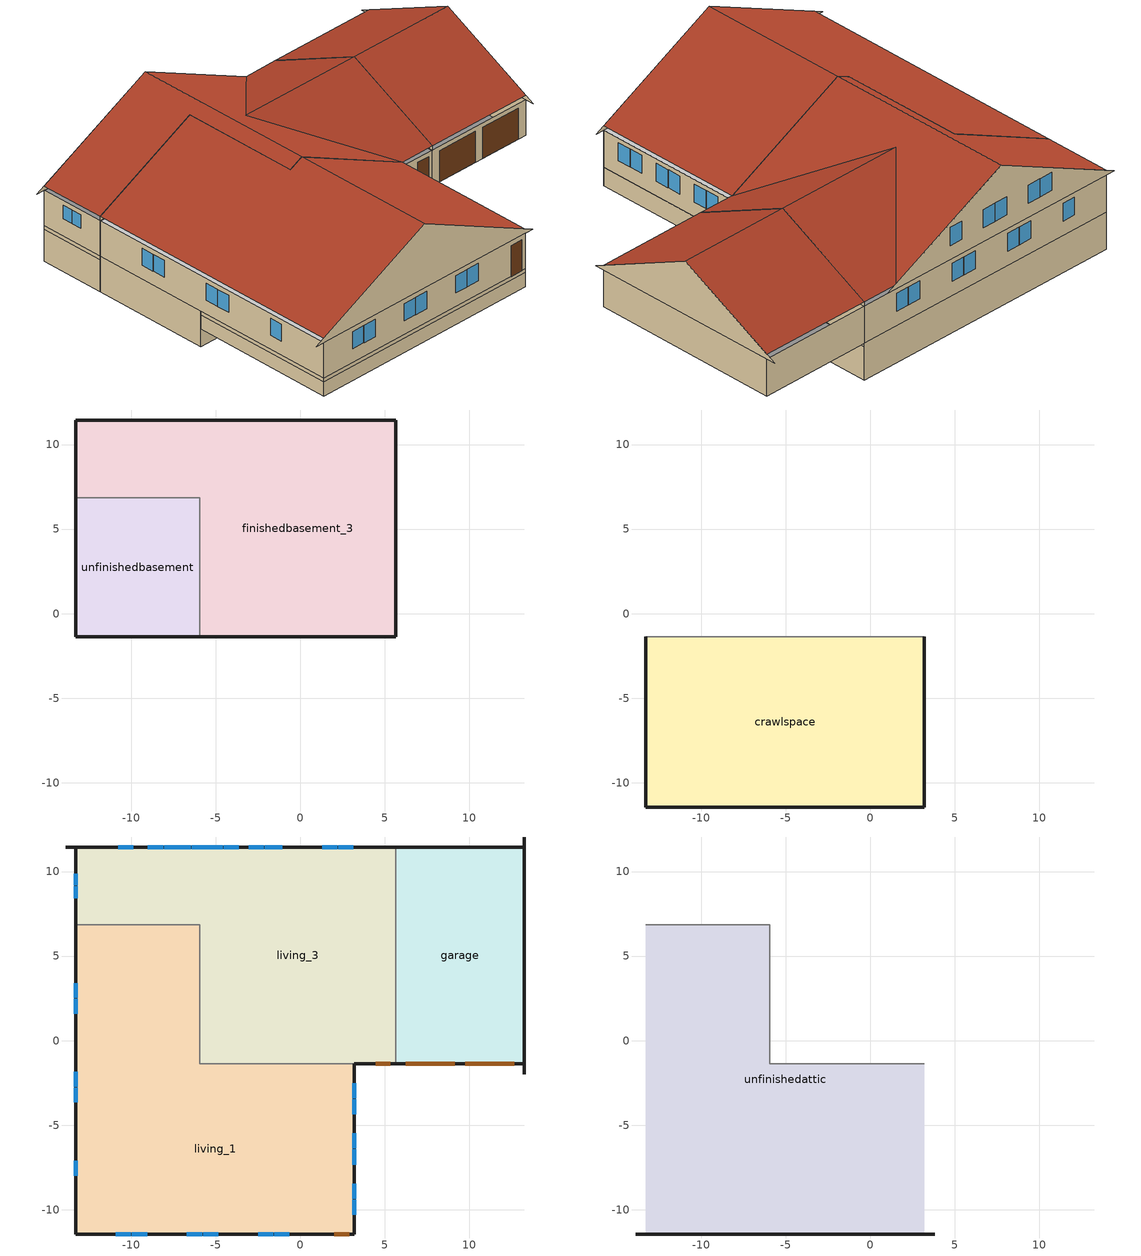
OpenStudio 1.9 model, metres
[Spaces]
finishedbasement_3
 floor ground: 5.64,11.43 5.64,-1.37 -5.94,-1.37 -5.94,6.86 -13.26,6.86 -13.26,11.43 z-2.44
 wall outside: 5.64,-1.37 5.64,11.43 -13.26,11.43 -13.26,6.86 z-0.23:0
 wall to unfinishedbasement: -5.94,-1.37 -5.94,6.86 -13.26,6.86 z-2.44:0
 wall ground: 3.2,-1.37 5.64,-1.37 5.64,11.43 -13.26,11.43 -13.26,6.86 z-2.44:0; -5.94,-1.37 3.2,-1.37 z-2.44:-1.22
 wall to crawlspace: 3.2,-1.37 -5.94,-1.37 z-1.22:0
unfinishedbasement
 floor ground: -5.94,6.86 -5.94,-1.37 -13.26,-1.37 -13.26,6.86 z-2.44
 wall outside: -13.26,6.86 -13.26,-1.37 z-0.23:0
 wall ground: -13.26,6.86 -13.26,-1.37 z-2.44:0; -13.26,-1.37 -5.94,-1.37 z-2.44:-1.22
 wall to crawlspace: -5.94,-1.37 -13.26,-1.37 z-1.22:0
crawlspace
 floor ground: 3.2,-1.37 3.2,-11.43 -13.26,-11.43 -13.26,-1.37 z-1.22
 wall outside: -13.26,-1.37 -13.26,-11.43 3.2,-11.43 3.2,-1.37 z-0.23:0
 wall ground: -13.26,-1.37 -13.26,-11.43 3.2,-11.43 3.2,-1.37 z-1.22:0
garage
 floor ground: 13.26,11.43 13.26,-1.37 5.64,-1.37 5.64,11.43 z0
 wall outside: 5.64,-1.37 13.26,-1.37 13.26,11.43 5.64,11.43 z0:2.44; 13.26,5.03,5.94 13.26,-1.98,2.44 13.26,12.04,2.44
 wall to living_3: 5.64,11.43 5.64,-1.37 z0:2.44; 5.64,5.03,5.94 5.64,-1.37,2.74 5.64,-1.37,2.44 5.64,11.43,2.44 5.64,11.43,2.74
 door: 9.75,-1.37 12.65,-1.37 / 6.25,-1.37 9.14,-1.37 z0:2.13
 roof outside: 13.26,5.03,5.94 13.26,11.43,2.74 5.64,11.43,2.74 5.64,5.03,5.94; 5.64,5.03,5.94 5.64,-1.37,2.74 13.26,-1.37,2.74 13.26,5.03,5.94
living_3
 floor to finishedbasement_3: 5.64,11.43 5.64,-1.37 -5.94,-1.37 -5.94,6.86 -13.26,6.86 -13.26,11.43 z0
 floor adiabatic: 5.64,11.43 5.64,-1.37 -5.94,-1.37 -5.94,6.86 -13.26,6.86 -13.26,11.43 z2.44
 wall outside: 5.64,11.43 -13.26,11.43 -13.26,6.86 / 3.2,-1.37 5.64,-1.37 z0:2.44; -5.03,11.43,6.86 3.81,11.43,2.44 -13.87,11.43,2.44
 wall adiabatic: -13.26,6.86 -5.94,6.86 -5.94,-1.37 3.2,-1.37 z0:2.44
 wall to unfinishedattic: -5.94,6.86 -5.94,-1.37 z2.44:6.4; -5.03,-1.37,6.86 -5.94,-1.37,6.4 -5.94,-1.37,2.44 3.2,-1.37,2.44 3.2,-1.37,2.74; -5.94,6.86,6.4 -13.26,6.86,2.74 -13.26,6.86,2.44 -5.94,6.86,2.44
 window: -8.1,11.43 -9,11.43 / -1.06,11.43 -1.95,11.43 / -7.14,11.43 -8.04,11.43 / -3.62,11.43 -4.52,11.43 / -4.58,11.43 -5.48,11.43 z3.37:4.57; -5.53,11.43 -6.42,11.43 / 3.13,11.43 2.25,11.43 / -6.48,11.43 -7.37,11.43 / -9.87,11.43 -10.75,11.43 / -2.15,11.43 -3.03,11.43 / -1.2,11.43 -2.09,11.43 / 2.19,11.43 1.3,11.43 z0.95:2.13; -13.26,9.86 -13.26,9.17 / -13.26,9.11 -13.26,8.42 z1.21:2.13
 door: 4.46,-1.37 5.33,-1.37 z0:2.13
 roof outside: -3.2,5.03,5.94 3.2,-1.37,2.74 5.64,-1.37,2.74 5.64,5.03,5.94; -5.03,-1.37,6.86 3.2,-1.37,2.74 -3.2,5.03,5.94 3.2,11.43,2.74 -5.03,11.43,6.86; 5.64,5.03,5.94 5.64,11.43,2.74 3.2,11.43,2.74 -3.2,5.03,5.94; -5.03,11.43,6.86 -13.26,11.43,2.74 -13.26,6.86,2.74 -5.94,6.86,6.4 -5.94,-1.37,6.4 -5.03,-1.37,6.86
living_1
 floor to crawlspace: 3.2,-1.37 3.2,-11.43 -13.26,-11.43 -13.26,-1.37 z0
 floor to unfinishedbasement: -5.94,6.86 -5.94,-1.37 -13.26,-1.37 -13.26,6.86 z0
 wall outside: -13.26,6.86 -13.26,-11.43 3.2,-11.43 3.2,-1.37 z0:2.44
 wall adiabatic: 3.2,-1.37 -5.94,-1.37 -5.94,6.86 -13.26,6.86 z0:2.44
 window: -13.26,-2.78 -13.26,-3.66 / -13.26,-7.11 -13.26,-7.98 / -13.26,2.47 -13.26,1.6 / -13.26,3.41 -13.26,2.53 / -13.26,-1.85 -13.26,-2.72 z0.97:2.13; -5.74,-11.43 -4.85,-11.43 / 3.2,-3.4 3.2,-2.5 / -1.53,-11.43 -0.64,-11.43 / 3.2,-4.35 3.2,-3.46 / -9.94,-11.43 -9.05,-11.43 / 3.2,-9.35 3.2,-8.45 / 3.2,-7.32 3.2,-6.43 / 3.2,-6.37 3.2,-5.48 / 3.2,-10.3 3.2,-9.41 / -2.49,-11.43 -1.59,-11.43 / -10.9,-11.43 -10.01,-11.43 / -6.69,-11.43 -5.8,-11.43 z0.95:2.13
 door: 2.02,-11.43 2.9,-11.43 z0:2.13
unfinishedattic
 floor to living_1: -5.94,6.86 -5.94,-1.37 3.2,-1.37 3.2,-11.43 -13.26,-11.43 -13.26,6.86 z2.44
 wall outside: -5.03,-11.43,6.86 -13.87,-11.43,2.44 3.81,-11.43,2.44
 roof outside: -5.03,-11.43,6.86 3.2,-11.43,2.74 3.2,-1.37,2.74 -5.03,-1.37,6.86; -5.03,-1.37,6.86 -5.94,-1.37,6.4 -5.94,6.86,6.4 -13.26,6.86,2.74 -13.26,-11.43,2.74 -5.03,-11.43,6.86
[Site]
Phoenix Sky Harbor Intl Ap: Latitude {deg}=33.45; Longitude {deg}=-111.98; Time Zone {hr}=-7; Elevation {m}=337; Terrain=Suburbs
[Building]
Phoenix Sky Harbor Intl Ap AZ 8298 sqft: North Axis {deg}=180
[ClimateZones]
Climate Zone Institution Name 1=ASHRAE; Climate Zone Document Name 1=ANSI/ASHRAE Standard 169; Climate Zone Document Year 1=2006; Climate Zone Institution Name 2=CEC; Climate Zone Document Name 2=California Climate Zone Descriptions; Climate Zone Document Year 2=1995
[ThermalZone] Use Ideal Air Loads=No
Name | Multiplier | Ceiling Height {m} | Volume {m3}
living_1 Thermal Zone | 1 | 2.4384 | 550.48
living_3 Thermal Zone | 1 | 6.858 | 778.996
finishedbasement_3 Thermal Zone | 1 | 2.4384 | 443.102
garage Thermal Zone | 1 | 5.9436 | 475.723
unfinishedbasement Thermal Zone | 1 | 2.4384 | 146.795
crawlspace Thermal Zone | 1 | 1.2192 | 201.842
unfinishedattic Thermal Zone |  | 4.4196 | 450.705
[Sizing:Zone] Zone Cooling Design Supply Air Temperature {C}=14; Zone Heating Design Supply Air Temperature {C}=40; Zone Cooling Design Supply Air Humidity Ratio {kg-H2O/kg-air}=0.0085; Zone Heating Design Supply Air Humidity Ratio {kg-H2O/kg-air}=0.008; Cooling Design Air Flow Method=DesignDay; Heating Design Air Flow Method=DesignDay
living_1 Thermal Zone; living_3 Thermal Zone; finishedbasement_3 Thermal Zone; garage Thermal Zone; unfinishedbasement Thermal Zone; crawlspace Thermal Zone; unfinishedattic Thermal Zone
[Space]
Name | Space Type | Thermal Zone
living_1 | living | living_1 Thermal Zone
living_3 | living | living_3 Thermal Zone
finishedbasement_3 | finishedbasement | finishedbasement_3 Thermal Zone
garage | garage | garage Thermal Zone
unfinishedbasement | unfinishedbasement | unfinishedbasement Thermal Zone
crawlspace | crawlspace | crawlspace Thermal Zone
unfinishedattic | unfinishedattic | unfinishedattic Thermal Zone
[SpaceType]
garage; finishedbasement; crawlspace; unfinishedattic; unfinishedbasement; living
